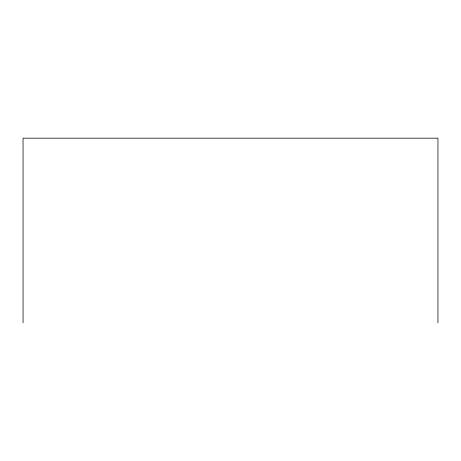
<?xml version="1.0" encoding="UTF-8"?>
<svg xmlns="http://www.w3.org/2000/svg" width="461" height="461" viewBox="0 0 461 461"><rect width="100%" height="100%" fill="white"/><g stroke="black" fill="none" stroke-linecap="round" stroke-linejoin="round"><path stroke-width="0.69" d="M437.95 322.827L437.95 138.173L23.05 138.173L23.05 322.827"/></g></svg>
